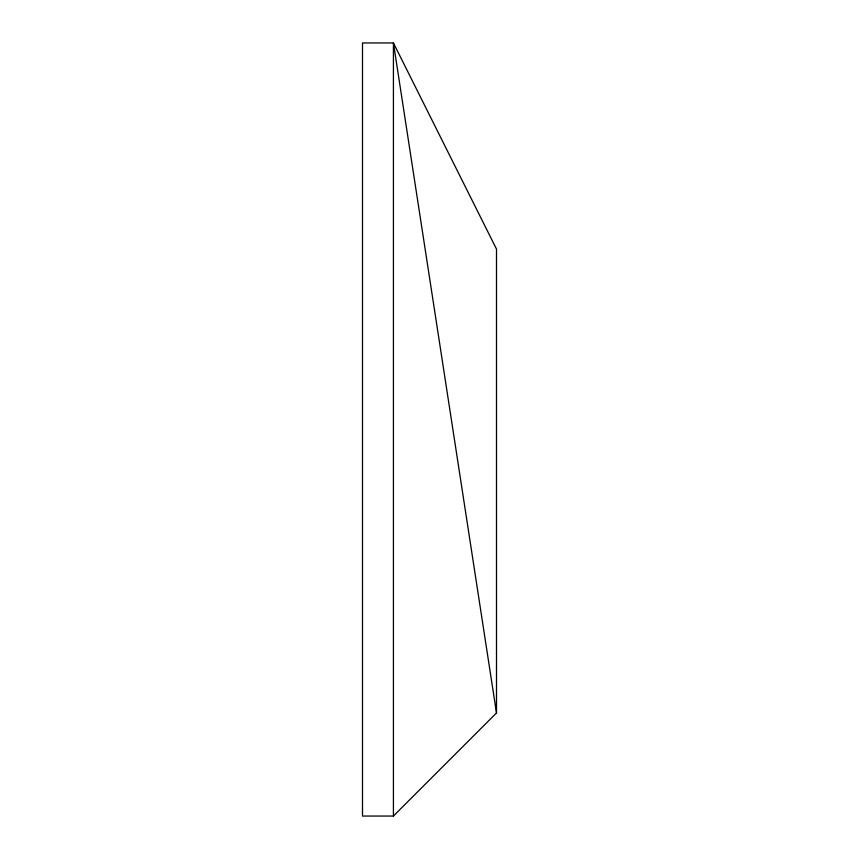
<?xml version="1.0" encoding="UTF-8"?>
<svg xmlns="http://www.w3.org/2000/svg" width="859" height="859" viewBox="0 0 859 859"><rect width="100%" height="100%" fill="white"/><g stroke="black" fill="none" stroke-linecap="round" stroke-linejoin="round"><path stroke-width="1.29" d="M393.422 816.05L496.502 712.97L496.502 249.11L393.422 42.95L362.498 42.95L362.498 816.05L393.422 816.05L393.422 42.95L496.502 712.97"/></g></svg>
